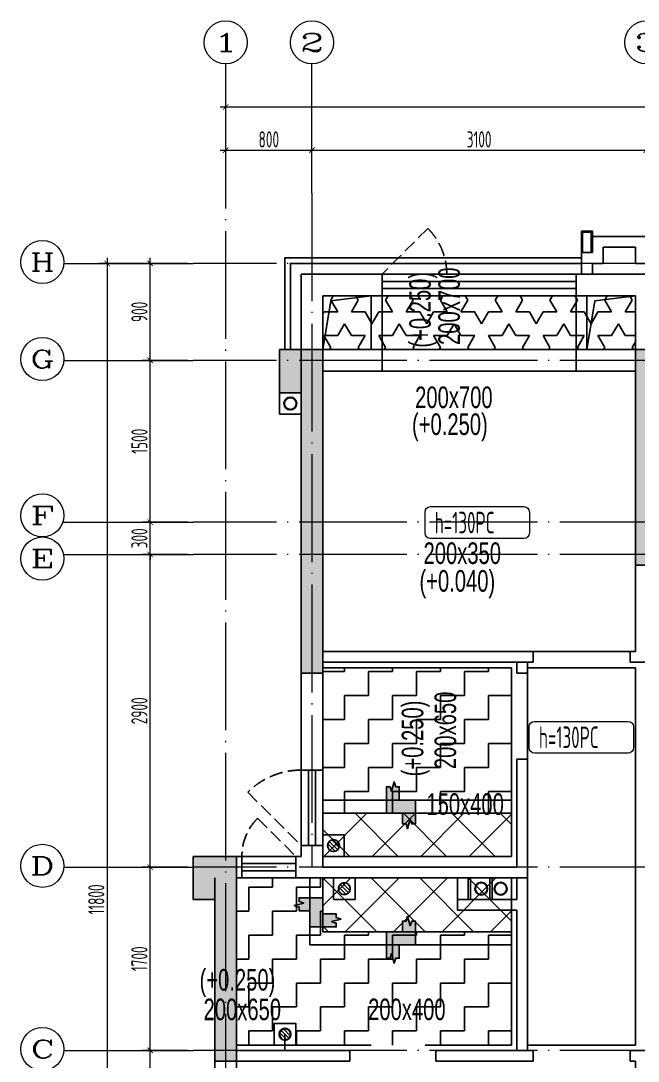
# Model space of a CAD drawing. Header units: millimetres. Extents: x 608574 to 628274, y -68373 to -51414.
# Drawn here: x 608575 to 614299, y -61064 to -51414 of the extents above; entities that cross this region are included whole.
import ezdxf
from ezdxf.enums import TextEntityAlignment as Align

# ---------------------------------------------------------------- set-up
doc = ezdxf.new("R2010")
doc.units = ezdxf.units.MM
doc.header["$LTSCALE"] = 500
for name, pattern in [('__DASH', [0.35, 0.25, -0.1]), ('AX-A-HX$0$DASH', [0.35, 0.25, -0.1]), ('DOTE', [2.4200000000000004, 2, -0.2, 0.02, -0.2]), ('PX-143-LG$0$CONTINOUS', [0]), ('SX-1#-BEAM-COMP-BZC$0$DASHED', [0.75, 0.5, -0.25])]:
    doc.linetypes.add(name, pattern=pattern)
for name, color, linetype, lineweight in [('04-退台洋房-截面标高-2层（北入户）$0$20_QN_GS_结构标高', 3, 'Continuous', 18), ('04-退台洋房-截面标高-2层（北入户）$0$35_QN_GS_文字说明', 7, 'Continuous', 18), ('AXIS【轴号】', 150, 'Continuous', 0), ('DOTE【轴线】', 250, 'DOTE', 0), ('PX-143-LG$0$P-DRAIN-FLDR', 230, 'Continuous', 18)]:
    doc.layers.add(name, color=color, linetype=linetype, lineweight=lineweight)
for name, color, linetype in [('AX-143-ZX-PB-1$0$A-Detl-Thin', 131, 'Continuous'), ('AX-143-ZX-PRF$0$A-Detl-Fine', 152, 'Continuous'), ('AX-A-HX$0$A-Detl-Patt', 8, 'Continuous'), ('AX-A-HX$0$A-Detl-Thin', 131, 'Continuous'), ('AX-A-HX$0$A-Wall', 4, 'Continuous'), ('AX-A-HX$0$A-Wind', 1, 'Continuous'), ('AX-A-ZW-2~DF$0$$0$A-Fixt', 81, 'Continuous'), ('AX-A-ZW-2~DF$0$A-Wall', 4, 'Continuous'), ('PX-143-LG$0$P-Drain-Fldr-ARCH', 161, 'Continuous'), ('PX-143-LG$0$P-Drain-Fldr-W50', 4, 'Continuous'), ('PX-143-LG$0$P-Pipe-Risr', 7, 'Continuous'), ('PX-143-LG$0$P-Pipe-Risr-Arch', 6, 'Continuous'), ('PX-143-LG$0$P-Pipe-Risr-W50', 6, 'Continuous'), ('PX-143-LG$0$P-Sewr-Pipe', 123, 'PX-143-LG$0$CONTINOUS'), ('PX-143-LG$0$P-Sewr-TL-Pipe', 7, 'PX-143-LG$0$CONTINOUS'), ('PX-143-LG$0$P-Stom-pipe', 4, 'PX-143-LG$0$CONTINOUS'), ('SX-05-WALL-01$0$S-PATT-WALL', 83, 'Continuous'), ('SX-1#-BEAM-COMP-BZC$0$S-BEAM', 4, 'SX-1#-BEAM-COMP-BZC$0$DASHED'), ('SX-1#-BEAM-COMP-BZC$0$S-PATT', 153, 'Continuous'), ('SX-1#-BEAM-COMP-BZC$0$S-PATT-SOLD', 251, 'Continuous'), ('SX-1#-WALL-BZC$0$S-WALL', 4, 'Continuous'), ('Y向梁标注', 50, 'Continuous')]:
    doc.layers.add(name, color=color, linetype=linetype)
doc.styles.add('04-退台洋房-截面标高-2层（北入户）$0$QN_设计_平面文字', font='Tssdeng.shx', dxfattribs={"width": 0.6, "bigfont": 'tssdchn.shx'})
doc.styles.add('CCD_DIM', font='archs.shx', dxfattribs={"width": 0.7})
doc.styles.add('COMPLEX.SHX', font='COMPLEX.SHX')
doc.styles.add('HX', font='huaxin.shx', dxfattribs={"width": 0.75, "bigfont": 'hxhztxt.shx'})
doc.styles.add('PX-143-LG$0$JZFZ', font='JZFZ_ENG', dxfattribs={"width": 0.65, "bigfont": 'JZFZ_CNB'})
doc.dimstyles.new('木明1：50', dxfattribs={"dimscale": 50, "dimtxt": 2.5, "dimasz": 0.6, "dimexe": 1.5, "dimexo": 1, "dimgap": 0.5, "dimtad": 1, "dimdec": 0, "dimrnd": 5, "dimdsep": 46, "dimtxsty": 'CCD_DIM', "dimblk": 'ARCHTICK', "dimcen": 1, "dimdle": 1, "dimclrd": 44, "dimclre": 44, "dimclrt": 50, "dimadec": 0, "dimazin": 2, "dimtfac": 1, "dimtdec": 0, "dimtix": 1, "dimtmove": 2, "dimatfit": 3, "dimldrblk": 'hl_arrow2', "dimfxl": 8, "dimfxlon": 1, "dimarcsym": 0})
pattern_1 = [(0, (-499.9808426472591, -10999.99999984547), (222.25, 222.25), [222.25, -222.25]), (90, (-277.7308426472591, -10999.99999984547), (-222.25, 222.25), [222.25, -222.25])]
pattern_2 = [(45, (-499.9808426472591, -10999.99999984547), (-224.5064030267288, 224.5064030267288), []), (135, (-499.9808426472591, -10999.99999984547), (-224.5064030267288, -224.5064030267288), [])]

# ---------------------------------------------------------------- blocks, each defined once
blk = doc.blocks.new('*U1115')
blk.add_line((0, 0), (0, -150))
blk.add_arc((0, -150), 50, 120.0000000000624, 59.99999999993758)
blk = doc.blocks.new('PX-143-LG$0$P-Risr')
at = {"layer": 'PX-143-LG$0$P-Pipe-Risr-W50'}
h = blk.add_hatch(color=0, dxfattribs=at)
edge = h.paths.add_edge_path()
edge.add_ellipse((0, 0), major_axis=(47.05795628796547, 47.05795628796547), ratio=0.9999999999999695, start_angle=225.0000000000009, end_angle=405.0000000000009, ccw=False)
edge.add_ellipse((0, 0), major_axis=(47.05795628796764, 47.05795628796764), ratio=0.9999999999998785, start_angle=133.9675974886221, end_angle=225.0000000000035, ccw=False)
edge.add_line((-66.53919663240958, 1.199087783927098), (-54.4367953546693, 1.199087783927098))
edge.add_ellipse((0, 0), major_axis=(-38.50196423560672, 38.50196423560672), ratio=0.9999999999999859, start_angle=43.73814098242129, end_angle=134.9999999999996)
edge.add_ellipse((0, 0), major_axis=(38.50196423561096, 38.50196423561096), ratio=0.9999999999998216, start_angle=225.0000000000051, end_angle=405.0000000000051)
edge.add_ellipse((0, 0), major_axis=(38.50196423560679, 38.50196423560679), ratio=0.9999999999999831, start_angle=45.00000000000048, end_angle=133.7381409824204)
edge.add_line((-54.43679535467527, 1.199087783927098), (-66.53919663241555, 1.199087783927098))
edge.add_ellipse((0, 0), major_axis=(-47.05795628796762, 47.05795628796762), ratio=0.9999999999998742, start_angle=-45.00000000000358, end_angle=43.967597488629224, ccw=False)
at = {"layer": 'Defpoints', "color": 1}
blk.add_lwpolyline([(100, -100), (100, 100), (-100, 100), (-100, -100)], close=True, dxfattribs=at)
at = {"layer": 'Defpoints'}
blk.add_point((0, 0), dxfattribs=at)
at = {"layer": 'PX-143-LG$0$P-Pipe-Risr-Arch', "ltscale": 0.7}
blk.add_circle((0, 0), 59.29000000000001, dxfattribs=at)
at = {"layer": 'PX-143-LG$0$P-Pipe-Risr-W50'}
blk.add_circle((0, 0), 54.45000000000001, dxfattribs=at)
at = {"layer": 'PX-143-LG$0$P-Pipe-Risr', "style": 'PX-143-LG$0$JZFZ', "width": 0.6, "flags": 1}
for tag, p in [('SYS-MARK', (0.3310501334344735, -45.65933377496549)), ('RANGE', (0.3337570973526454, -45.67887874227017))]:
    blk.add_attdef(tag, text='', height=0.015625, dxfattribs=at).set_placement(p, align=Align.MIDDLE)
blk = doc.blocks.new('PX-143-LG$0$A$C5A9C1854')
at = {"layer": 'PX-143-LG$0$P-Drain-Fldr-W50', "ltscale": 0.7}
for p, q in [((16.81565596797736, -52.36634142627008), (-52.36634142621187, 16.81565596791916)), ((38.89087296527578, -38.89087296521757), (-38.89087296527578, 38.89087296521757)), ((52.36634142632829, -16.81565596791916), (-16.81565596786095, 52.36634142627008))]:
    blk.add_line(p, q, dxfattribs=at)
at = {"layer": 'PX-143-LG$0$P-Drain-Fldr-W50', "ltscale": 0.7, "const_width": 13.75}
blk.add_lwpolyline([(-54.99999999994179, 0, 1), (55.00000000005821, 0, 1)], format="xyb", close=True, dxfattribs=at)
blk = doc.blocks.new('PX-143-LG$0$A$C2257314B')
at = {"layer": 'PX-143-LG$0$P-Drain-Fldr-ARCH', "ltscale": 0.7}
for p, q in [((16.81565596797736, -52.36634142627008), (-52.36634142621187, 16.81565596791916)), ((38.89087296527578, -38.89087296521757), (-38.89087296527578, 38.89087296521757)), ((52.36634142632829, -16.81565596791916), (-16.81565596786095, 52.36634142627008))]:
    blk.add_line(p, q, dxfattribs=at)
for start, end in [(0, 180), (180, 0)]:
    blk.add_arc((5.820766091346741e-11, -1.77635683940025e-15), 55, start, end, dxfattribs=at)
blk = doc.blocks.new('PX-143-LG$0$P-Drain-Fldr')
at = {"layer": 'Defpoints', "color": 1}
blk.add_lwpolyline([(-99.99999999931606, 100.0000000006985), (-100.0000000006112, -99.99999999933061), (99.99999999938882, -100.0000000005821), (100.0000000018917, 99.99999999941792)], close=True, dxfattribs=at)
blk.add_blockref('PX-143-LG$0$A$C2257314B', (0, 0))
at = {"layer": 'PX-143-LG$0$P-Drain-Fldr-W50'}
blk.add_blockref('PX-143-LG$0$A$C5A9C1854', (0, 0), dxfattribs=at)
blk = doc.blocks.new('_ArchTick')
at = {"color": 0, "linetype": 'ByBlock', "const_width": 0.15}
blk.add_lwpolyline([(-0.5, -0.5), (0.5, 0.5)], dxfattribs=at)
blk = doc.blocks.new('*D1083')
at = {"layer": 'AXIS【轴号】', "color": 44, "lineweight": -2, "transparency": 16777216}
for p, q in [((-700.0000000960893, -650.0000000000002), (-1175.000000096089, -650.0000000000003)), ((-1100.000000096089, -600.0000000000003), (-1100.000000096087, -12500.00000000001)), ((-700.0000000960866, -12450.00000000001), (-1175.000000096087, -12450.00000000001))]:
    blk.add_line(p, q, dxfattribs=at)
at = {"layer": 'Defpoints', "color": 0, "transparency": 16777216}
for p in [(-300.0000000961664, -650.0000000000002), (-1100.000000096087, -12450.00000000001), (-300.0000000961664, -12450.00000000001)]:
    blk.add_point(p, dxfattribs=at)
at = {"layer": 'AXIS【轴号】', "color": 44, "lineweight": -2, "transparency": 16777216, "xscale": 50, "yscale": 50, "zscale": 50}
for p, rotation in [((-1100.000000096089, -650.0000000000003), 90), ((-1100.000000096087, -12450.00000000001), 270)]:
    blk.add_blockref('_ArchTick', p, dxfattribs=dict(at, rotation=rotation))
at = {"layer": 'AXIS【轴号】', "color": 50, "transparency": 16777216, "insert": (-1200.00000009609, -6550.000000000002), "char_height": 150, "attachment_point": 5, "rotation": 90, "style": 'CCD_DIM'}
blk.add_mtext('11800', dxfattribs=at)
blk = doc.blocks.new('hl_arrow2')
at = {"color": 0}
blk.add_line((-0.221303783804, 2.183e-12), (-1, 5.720000000000001e-13), dxfattribs=at)
blk.add_lwpolyline([(-0.221303783804, 0), (-0.861040435366, -0.688592459968), (-0.653754463034, -0.8624700623479998), (0, 0), (-0.653754463034, 0.8624700623479998), (-0.861040435366, 0.688592459968)], close=True, dxfattribs=at)
for points in [[(-0.861040435366, 0.688592459968), (-0.653754463034, 0.8624700623479998), (-0.221303783804, 0), (0, 0)], [(-0.861040435366, -0.688592459968), (-0.653754463034, -0.8624700623479998), (-0.221303783804, 0), (0, 0)]]:
    blk.add_solid(points, dxfattribs=at)
blk = doc.blocks.new('*D1084')
at = {"layer": 'AXIS【轴号】', "color": 44, "lineweight": -2, "transparency": 16777216}
for p, q in [((-700.0000000959839, -11699.99999999979), (-700.0000000959848, -7899.999999999786)), ((-350.0000000961592, -7949.999999999786), (-775.0000000959848, -7949.999999999786)), ((-350.0000000961664, -11649.99999999979), (-775.000000095984, -11649.99999999979))]:
    blk.add_line(p, q, dxfattribs=at)
at = {"layer": 'Defpoints', "color": 0, "transparency": 16777216}
for p in [(-700.0000000959847, -7949.999999999786), (-300.0000000961592, -7949.999999999786), (-300.0000000961664, -11649.99999999979)]:
    blk.add_point(p, dxfattribs=at)
at = {"layer": 'AXIS【轴号】', "color": 44, "lineweight": -2, "transparency": 16777216, "xscale": 50, "yscale": 50, "zscale": 50}
for p, rotation in [((-700.0000000959847, -7949.999999999786), 90), ((-700.0000000959839, -11649.99999999979), 270)]:
    blk.add_blockref('_ArchTick', p, dxfattribs=dict(at, rotation=rotation))
at = {"layer": 'AXIS【轴号】', "color": 50, "transparency": 16777216, "insert": (-800.0000000959869, -9799.999999999785), "char_height": 150, "attachment_point": 5, "rotation": 90, "style": 'CCD_DIM'}
blk.add_mtext('3700', dxfattribs=at)
blk = doc.blocks.new('*D1085')
at = {"layer": 'AXIS【轴号】', "color": 44, "lineweight": -2, "transparency": 16777216}
for p, q in [((-350.0000000961664, -6249.999999999802), (-775.0000000959702, -6249.999999999802)), ((-700.0000000959697, -7999.999999999786), (-700.0000000959701, -6199.999999999802)), ((-350.0000000961592, -7949.999999999786), (-775.0000000959698, -7949.999999999786))]:
    blk.add_line(p, q, dxfattribs=at)
at = {"layer": 'Defpoints', "color": 0, "transparency": 16777216}
for p in [(-700.0000000959701, -6249.999999999802), (-300.0000000961664, -6249.999999999802), (-300.0000000961592, -7949.999999999786)]:
    blk.add_point(p, dxfattribs=at)
at = {"layer": 'AXIS【轴号】', "color": 44, "lineweight": -2, "transparency": 16777216, "xscale": 50, "yscale": 50, "zscale": 50}
for p, rotation in [((-700.0000000959701, -6249.999999999802), 90), ((-700.0000000959697, -7949.999999999786), 270)]:
    blk.add_blockref('_ArchTick', p, dxfattribs=dict(at, rotation=rotation))
at = {"layer": 'AXIS【轴号】', "color": 50, "transparency": 16777216, "insert": (-800.0000000959718, -7099.999999999793), "char_height": 150, "attachment_point": 5, "rotation": 90, "style": 'CCD_DIM'}
blk.add_mtext('1700', dxfattribs=at)
blk = doc.blocks.new('*D1086')
at = {"layer": 'AXIS【轴号】', "color": 44, "lineweight": -2, "transparency": 16777216}
for p, q in [((-350.0000000961592, -3349.999999999829), (-775.0000000959557, -3349.999999999829)), ((-700.000000095955, -6299.999999999802), (-700.0000000959557, -3299.999999999829)), ((-350.0000000961664, -6249.999999999802), (-775.0000000959551, -6249.999999999802))]:
    blk.add_line(p, q, dxfattribs=at)
at = {"layer": 'Defpoints', "color": 0, "transparency": 16777216}
for p in [(-700.0000000959556, -3349.999999999829), (-300.0000000961592, -3349.999999999829), (-300.0000000961664, -6249.999999999802)]:
    blk.add_point(p, dxfattribs=at)
at = {"layer": 'AXIS【轴号】', "color": 44, "lineweight": -2, "transparency": 16777216, "xscale": 50, "yscale": 50, "zscale": 50}
for p, rotation in [((-700.0000000959556, -3349.999999999829), 90), ((-700.000000095955, -6249.999999999802), 270)]:
    blk.add_blockref('_ArchTick', p, dxfattribs=dict(at, rotation=rotation))
at = {"layer": 'AXIS【轴号】', "color": 50, "transparency": 16777216, "insert": (-800.0000000959566, -4799.999999999814), "char_height": 150, "attachment_point": 5, "rotation": 90, "style": 'CCD_DIM'}
blk.add_mtext('2900', dxfattribs=at)
blk = doc.blocks.new('*D1087')
at = {"layer": 'AXIS【轴号】', "color": 44, "lineweight": -2, "transparency": 16777216}
for p, q in [((-350.0000000961592, -3049.999999999828), (-775.0000000959411, -3049.999999999828)), ((-700.000000095941, -3049.999999999828), (-700.000000095941, -2999.999999999828)), ((-700.0000000959409, -3349.999999999829), (-700.000000095941, -3049.999999999828)), ((-350.0000000961592, -3349.999999999829), (-775.000000095941, -3349.999999999829)), ((-700.0000000959409, -3349.999999999829), (-700.0000000959409, -3399.999999999829))]:
    blk.add_line(p, q, dxfattribs=at)
at = {"layer": 'Defpoints', "color": 0, "transparency": 16777216}
for p in [(-700.000000095941, -3049.999999999828), (-300.0000000961592, -3049.999999999828), (-300.0000000961592, -3349.999999999829)]:
    blk.add_point(p, dxfattribs=at)
at = {"layer": 'AXIS【轴号】', "color": 44, "lineweight": -2, "transparency": 16777216, "xscale": 50, "yscale": 50, "zscale": 50}
for p, rotation in [((-700.000000095941, -3049.999999999828), 270), ((-700.0000000959409, -3349.999999999829), 90)]:
    blk.add_blockref('_ArchTick', p, dxfattribs=dict(at, rotation=rotation))
at = {"layer": 'AXIS【轴号】', "color": 50, "transparency": 16777216, "insert": (-800.0000000959418, -3199.999999999828), "char_height": 150, "attachment_point": 5, "rotation": 90, "style": 'CCD_DIM'}
blk.add_mtext('300', dxfattribs=at)
blk = doc.blocks.new('*D1088')
at = {"layer": 'AXIS【轴号】', "color": 44, "lineweight": -2, "transparency": 16777216}
for p, q in [((-700.0000000959334, -3099.999999999829), (-700.0000000959337, -1499.999999999837)), ((-350.0000000961664, -1549.999999999837), (-775.0000000959338, -1549.999999999837)), ((-350.0000000961592, -3049.999999999828), (-775.0000000959335, -3049.999999999828))]:
    blk.add_line(p, q, dxfattribs=at)
at = {"layer": 'Defpoints', "color": 0, "transparency": 16777216}
for p in [(-700.0000000959337, -1549.999999999837), (-300.0000000961664, -1549.999999999837), (-300.0000000961592, -3049.999999999828)]:
    blk.add_point(p, dxfattribs=at)
at = {"layer": 'AXIS【轴号】', "color": 44, "lineweight": -2, "transparency": 16777216, "xscale": 50, "yscale": 50, "zscale": 50}
for p, rotation in [((-700.0000000959337, -1549.999999999837), 90), ((-700.0000000959334, -3049.999999999828), 270)]:
    blk.add_blockref('_ArchTick', p, dxfattribs=dict(at, rotation=rotation))
at = {"layer": 'AXIS【轴号】', "color": 50, "transparency": 16777216, "insert": (-800.0000000959341, -2299.999999999832), "char_height": 150, "attachment_point": 5, "rotation": 90, "style": 'CCD_DIM'}
blk.add_mtext('1500', dxfattribs=at)
blk = doc.blocks.new('*D1089')
at = {"layer": 'AXIS【轴号】', "color": 44, "lineweight": -2, "transparency": 16777216}
for p, q in [((-350.0000000961592, -650.0000000000002), (-775.0000000959266, -650.0000000000003)), ((-700.0000000959262, -1599.999999999837), (-700.0000000959265, -600.0000000000002)), ((-350.0000000961664, -1549.999999999837), (-775.0000000959263, -1549.999999999837))]:
    blk.add_line(p, q, dxfattribs=at)
at = {"layer": 'Defpoints', "color": 0, "transparency": 16777216}
for p in [(-700.0000000959265, -650.0000000000002), (-300.0000000961592, -650.0000000000002), (-300.0000000961664, -1549.999999999837)]:
    blk.add_point(p, dxfattribs=at)
at = {"layer": 'AXIS【轴号】', "color": 44, "lineweight": -2, "transparency": 16777216, "xscale": 50, "yscale": 50, "zscale": 50}
for p, rotation in [((-700.0000000959265, -650.0000000000002), 90), ((-700.0000000959262, -1549.999999999837), 270)]:
    blk.add_blockref('_ArchTick', p, dxfattribs=dict(at, rotation=rotation))
at = {"layer": 'AXIS【轴号】', "color": 50, "transparency": 16777216, "insert": (-800.0000000959266, -1099.999999999918), "char_height": 150, "attachment_point": 5, "rotation": 90, "style": 'CCD_DIM'}
blk.add_mtext('900', dxfattribs=at)
blk = doc.blocks.new('hl_Axis-A3')
blk.add_circle((19.00001264355095, -2.62840486659e-05), 3)
at = {"style": 'COMPLEX.SHX', "width": 0.914516129032258}
blk.add_attdef('轴号', text='', height=2.5, dxfattribs=at).set_placement((17.31251264355095, -1.273923342872195), (20.68751264355095, -1.273923342872195), align=Align.FIT)
blk = doc.blocks.new('*D1090')
at = {"layer": 'AXIS【轴号】', "color": 44, "lineweight": -2, "transparency": 16777216}
for p, q in [((-50.00000000000725, 400), (850.0000000001619, 400)), ((-7.272895997185557e-12, 50), (-7.246872252703676e-12, 475)), ((800.0000000001619, 50), (800.0000000001619, 475))]:
    blk.add_line(p, q, dxfattribs=at)
at = {"layer": 'Defpoints', "color": 0, "transparency": 16777216}
for p in [(800.0000000001619, 400), (-7.275957614183426e-12, 0), (800.0000000001619, 0)]:
    blk.add_point(p, dxfattribs=at)
at = {"layer": 'AXIS【轴号】', "color": 44, "lineweight": -2, "transparency": 16777216, "xscale": 50, "yscale": 50, "zscale": 50, "rotation": 180}
blk.add_blockref('_ArchTick', (-7.251464678200479e-12, 400), dxfattribs=at)
at = {"layer": 'AXIS【轴号】', "color": 44, "lineweight": -2, "transparency": 16777216, "xscale": 50, "yscale": 50, "zscale": 50}
blk.add_blockref('_ArchTick', (800.0000000001619, 400), dxfattribs=at)
at = {"layer": 'AXIS【轴号】', "color": 50, "transparency": 16777216, "insert": (400.0000000000773, 500), "char_height": 150, "attachment_point": 5, "style": 'CCD_DIM'}
blk.add_mtext('800', dxfattribs=at)
blk = doc.blocks.new('*D1091')
at = {"layer": 'AXIS【轴号】', "color": 44, "lineweight": -2, "transparency": 16777216}
for p, q in [((2.449293598294707e-14, 400), (5.35782974626967e-14, 875)), ((16100, 400), (16100, 875)), ((16150, 800), (-49.99999999999995, 800))]:
    blk.add_line(p, q, dxfattribs=at)
at = {"layer": 'Defpoints', "color": 0, "transparency": 16777216}
for p in [(4.898587196589413e-14, 800), (0, 0), (16100, 0)]:
    blk.add_point(p, dxfattribs=at)
at = {"layer": 'AXIS【轴号】', "color": 44, "lineweight": -2, "transparency": 16777216, "xscale": 50, "yscale": 50, "zscale": 50, "rotation": 180}
blk.add_blockref('_ArchTick', (4.898587196589413e-14, 800), dxfattribs=at)
at = {"layer": 'AXIS【轴号】', "color": 44, "lineweight": -2, "transparency": 16777216, "xscale": 50, "yscale": 50, "zscale": 50}
blk.add_blockref('_ArchTick', (16100, 800), dxfattribs=at)
at = {"layer": 'AXIS【轴号】', "color": 50, "transparency": 16777216, "insert": (8050.000000000001, 900), "char_height": 150, "attachment_point": 5, "style": 'CCD_DIM'}
blk.add_mtext('16100', dxfattribs=at)
blk = doc.blocks.new('*D1092')
at = {"layer": 'AXIS【轴号】', "color": 44, "lineweight": -2, "transparency": 16777216}
for p, q in [((750.0000000001619, 400), (3950.000000000176, 400)), ((800.0000000001619, 50), (800.0000000001619, 475)), ((3900.000000000176, 50), (3900.000000000176, 475))]:
    blk.add_line(p, q, dxfattribs=at)
at = {"layer": 'Defpoints', "color": 0, "transparency": 16777216}
for p in [(3900.000000000176, 400), (800.0000000001619, 0), (3900.000000000176, 0)]:
    blk.add_point(p, dxfattribs=at)
at = {"layer": 'AXIS【轴号】', "color": 44, "lineweight": -2, "transparency": 16777216, "xscale": 50, "yscale": 50, "zscale": 50, "rotation": 180}
blk.add_blockref('_ArchTick', (800.0000000001619, 400), dxfattribs=at)
at = {"layer": 'AXIS【轴号】', "color": 44, "lineweight": -2, "transparency": 16777216, "xscale": 50, "yscale": 50, "zscale": 50}
blk.add_blockref('_ArchTick', (3900.000000000176, 400), dxfattribs=at)
at = {"layer": 'AXIS【轴号】', "color": 50, "transparency": 16777216, "insert": (2350.000000000169, 500), "char_height": 150, "attachment_point": 5, "style": 'CCD_DIM'}
blk.add_mtext('3100', dxfattribs=at)
blk = doc.blocks.new('SX-1#-BEAM-COMP-BZC$0$swdfgfg')
at = {"layer": 'SX-1#-BEAM-COMP-BZC$0$S-PATT-SOLD'}
h = blk.add_hatch(color=251, dxfattribs=at)
h.dxf.hatch_style = 1
h.paths.add_polyline_path([(-994.5128532000963, 5052.422507607989), (-774.8617948870087, 5052.422507607989), (-774.8617948870087, 5017.705303757393), (-818.8617948870087, 5003.705303757393), (-730.8617948870087, 4979.705303757393), (-774.8617948870087, 4965.705303757393), (-774.8617948870087, 4932.422507607989), (-874.5128531990485, 4932.422507607989), (-874.5128531990485, 4782.422507607989), (-1120.286331104377, 4782.422507607989), (-1120.286331104377, 4817.450796481862), (-1076.286331104377, 4831.450796481862), (-1164.286331103329, 4855.450796481862), (-1120.286331104377, 4869.450796481862), (-1120.286331104377, 4902.422507607989), (-994.5128532000963, 4902.422507607989), (-994.5128532000963, 5002.422507607989)])
at = {"layer": 'SX-1#-BEAM-COMP-BZC$0$S-PATT-SOLD', "color": 0}
blk.add_lwpolyline([(-994.5128532000963, 5052.422507607989), (-774.8617948870087, 5052.422507607989), (-774.8617948870087, 5017.705303757393), (-818.8617948870087, 5003.705303757393), (-730.8617948870087, 4979.705303757393), (-774.8617948870087, 4965.705303757393), (-774.8617948870087, 4932.422507607989), (-874.5128531990485, 4932.422507607989), (-874.5128531990485, 4782.422507607989), (-1120.286331104377, 4782.422507607989), (-1120.286331104377, 4817.450796481862), (-1076.286331104377, 4831.450796481862), (-1164.286331103329, 4855.450796481862), (-1120.286331104377, 4869.450796481862), (-1120.286331104377, 4902.422507607989), (-994.5128532000963, 4902.422507607989), (-994.5128532000963, 5002.422507607989), (-994.5128532000963, 5002.422507607989), (-994.5128532000963, 5052.422507607989)], dxfattribs=at)
blk = doc.blocks.new('A$C49CD6FE1')
at = {"layer": 'SX-1#-BEAM-COMP-BZC$0$S-PATT'}
h = blk.add_hatch(dxfattribs=at)
h.set_pattern_fill('STARS', color=250, scale=40, style=0)
h.set_pattern_definition([(0, (-499.9808426472591, -10999.99999984547), (0, 219.9704), [127, -127]), (59.99999999999999, (-499.9808426472591, -10999.99999984547), (-190.4999544806245, 109.9852), [127, -127]), (120, (-436.4808426472591, -10890.01479984547), (-190.4999544806245, -109.9851999999999), [126.9999999999998, -126.9999999999998])])
h.paths.add_polyline_path([(400.0286994854687, 500.0000001545268), (3300.038277830346, 500.0000001545268), (3300.038277830346, -2.981687430292368e-08), (400.0286994854687, -2.981687430292368e-08)])
h = blk.add_hatch(dxfattribs=at)
h.set_pattern_fill('ZIGZAG', color=250, scale=70, style=0)
h.set_pattern_definition(pattern_1)
h.paths.add_polyline_path([(400.0191573527409, -2950.000000029766), (2150.019157352741, -2950.000000029766), (2150.019157352741, -4299.999999686832), (400.0191573527409, -4299.999999686832)])
h = blk.add_hatch(dxfattribs=at)
h.set_pattern_fill('ANSI37', color=250, scale=100)
h.set_pattern_definition(pattern_2)
h.paths.add_polyline_path([(400.0191594091593, -4299.999999845473), (2150.019157256349, -4299.999999845473), (2150.019157256349, -4700.000000004125), (400.0191594091593, -4700.000000004125)])
h = blk.add_hatch(dxfattribs=at)
h.set_pattern_fill('ZIGZAG', color=250, scale=70, style=0)
h.set_pattern_definition(pattern_1)
h.paths.add_polyline_path([(400.0000367215252, -4900.037179604882), (400.0000367215252, -5399.999999845473), (2150.019157256349, -5399.999999845473), (2150.019157256349, -6450.000000029904), (-399.9808426472591, -6450.000000029904), (-400.0137724084416, -4900.000001135624)])
h = blk.add_hatch(dxfattribs=at)
h.set_pattern_fill('ANSI37', color=250, scale=100)
h.set_pattern_definition(pattern_2)
h.paths.add_polyline_path([(400.0000367215252, -5399.999999845473), (2150.019167492515, -5399.999999845473), (2150.019167492515, -4899.999999845473), (400.0000367215252, -4899.999999845473)])
at = {"layer": '04-退台洋房-截面标高-2层（北入户）$0$35_QN_GS_文字说明', "color": 241}
for points in [[(1398.416010234738, -1456.428220374295), (2266.008468007436, -1456.428220374295, -0.414213562373095), (2316.008468007436, -1506.428220374295), (2316.008468007436, -1701.782687594259, -0.414213562373095), (2266.008468007436, -1751.782687594259), (1398.416010234738, -1751.782687594259, -0.414213562373095), (1348.416010234738, -1701.782687594259), (1348.416010234738, -1506.428220374295, -0.414213562373095)], [(2364.394700068864, -3447.95999647833), (3231.987157841562, -3447.95999647833, -0.414213562373095), (3281.987157841562, -3497.95999647833), (3281.987157841562, -3693.314463698294, -0.414213562373095), (3231.987157841562, -3743.314463698294), (2364.394700068864, -3743.314463698294, -0.414213562373095), (2314.394700068864, -3693.314463698294), (2314.394700068864, -3497.95999647833, -0.414213562373095)]]:
    blk.add_lwpolyline(points, format="xyb", close=True, dxfattribs=at)
at = {"layer": 'SX-1#-BEAM-COMP-BZC$0$S-BEAM', "linetype": '__DASH', "ltscale": 30}
for p, q in [((200.0286994854687, -3.029708750545979e-08), (200.0286994854687, 700.000000191234)), ((200.0286994854687, 700.000000191234), (3500.017382261503, 700.0000001091466)), ((400.0286994854687, -3.029708750545979e-08), (400.0286994854687, 500.0000001862572)), ((400.0286994854687, 500.0000001862572), (3300.045959685362, 500.0000001141234)), ((400.0191578272497, -200.0000000294531), (3300.038277830346, -200.0000000298169)), ((3300.019157356313, -2000.00119506874), (3300.023938242244, -2800.000000029766)), ((3300.023938242244, -2800.000000029766), (400.0191594000935, -2800.000000029766)), ((2150.019157256349, -2950.000000029766), (400.0191669937922, -2950.000000029766)), ((2150.019157256349, -4700.000000004118), (2150.019157256349, -2950.000000029766)), ((2300.019157256349, -6450.000000029904), (2300.019157256349, -2950.000000029766)), ((3300.038233505009, -2950.000000029766), (2300.019157256349, -2950.000000029766)), ((3300.038233505009, -2950.000000029766), (3300.038280970388, -6449.999999894972)), ((200.0191595105571, -2999.999999845066), (200.0191595036304, -4700.000000007989)), ((400.0191594099742, -2999.999999845881), (400.0191594030475, -4700.000000000713)), ((-399.9617220718646, -4700.000000029817), (200.019159504096, -4700.000000007989)), ((-399.9617220644141, -4900.000000029817), (399.9809158539647, -4899.983005242691)), ((2150.019157256349, -6450.000000029904), (2150.019157256349, -4900.000000029817)), ((2300.019157256349, -6450.000000029904), (3300.038280970388, -6449.999999894972)), ((-599.9808426472591, -6599.999999845473), (-599.9808426472591, -8849.774662631731)), ((-399.9808427757816, -6599.999999845473), (-399.9808426472591, -8849.774662631731))]:
    blk.add_line(p, q, dxfattribs=at)
at = {"layer": 'SX-1#-BEAM-COMP-BZC$0$S-BEAM', "linetype": '__DASH', "ltscale": 10}
for p, q in [((3300.045959685362, 2.496696000271186), (3300.045959685362, 500.0000001141234)), ((400.0191578272497, -2.945307642221451e-08), (3300.045959685362, -2.983870217576623e-08)), ((400.0191594030475, -4700.000000004118), (2150.019157256349, -4700.000000004118)), ((-399.980842743651, -6450.000000029904), (2150.019157256349, -6450.000000029904))]:
    blk.add_line(p, q, dxfattribs=at)
at = {"layer": 'SX-1#-BEAM-COMP-BZC$0$S-BEAM', "linetype": '__DASH', "ltscale": 30}
for points in [[(400.0191594091593, -4179.999999845473), (2150.019157256349, -4179.999999845473)], [(400.0191594091593, -4299.999999845473), (2150.019157256349, -4299.999999845473)], [(280.0000367215252, -4900.037179604882), (280.0000367215252, -5519.999999845473), (2150.019157352741, -5519.999999845473)], [(399.9809170048975, -4900.037179604882), (2150.019157256349, -4900.037179604882)], [(400.0000367215252, -4900.037179604882), (400.0000367215252, -5399.999999845473), (2150.019157352741, -5399.999999845473)]]:
    blk.add_lwpolyline(points, dxfattribs=at)
at = {"layer": 'SX-1#-BEAM-COMP-BZC$0$S-PATT'}
for points in [[(400.0286994854687, 500.0000001545268), (3300.038277830346, 500.0000001545268), (3300.038277830346, -2.981687430292368e-08), (400.0286994854687, -2.981687430292368e-08)], [(400.0191594091593, -4299.999999845473), (2150.019157256349, -4299.999999845473), (2150.019157256349, -4700.000000004125), (400.0191594091593, -4700.000000004125)]]:
    blk.add_lwpolyline(points, close=True, dxfattribs=at)
at = {"layer": '04-退台洋房-截面标高-2层（北入户）$0$20_QN_GS_结构标高', "color": 160, "rotation": 270}
blk.add_blockref('SX-1#-BEAM-COMP-BZC$0$swdfgfg', (-3792.457368732168, -5174.512853045569), dxfattribs=at)
at = {"layer": '04-退台洋房-截面标高-2层（北入户）$0$20_QN_GS_结构标高', "color": 160, "xscale": -1}
blk.add_blockref('SX-1#-BEAM-COMP-BZC$0$swdfgfg', (-594.512816478571, -10136.63747146471), dxfattribs=at)
at = {"layer": '04-退台洋房-截面标高-2层（北入户）$0$20_QN_GS_结构标高', "color": 160, "xscale": -1, "rotation": 270}
blk.add_blockref('SX-1#-BEAM-COMP-BZC$0$swdfgfg', (-3792.457368732168, -4525.487146646425), dxfattribs=at)
at = {"layer": '04-退台洋房-截面标高-2层（北入户）$0$35_QN_GS_文字说明', "color": 241, "style": '04-退台洋房-截面标高-2层（北入户）$0$QN_设计_平面文字', "width": 0.6}
for p in [(1438.020106520678, -1704.271046334634, -159.4566628621487), (2403.998796354805, -3695.802822438669, -159.4566628621487)]:
    blk.add_text('h=130PC', height=200, dxfattribs=at).set_placement(p)
at = {"layer": 'Y向梁标注', "color": 241, "ltscale": 1000, "style": 'HX', "width": 0.7000000000007276}
for s, rotation, p in [('(+0.250)', 90.00000001334021, (1462.169016780041, 18.27129831786442)), ('200x700', 90.00000001334021, (1731.720851839462, 43.43903879052959)), ('200x700', 1.334020893750676e-08, (1256.795269599155, -601.8730284361227)), ('(+0.250)', 1.334020893750676e-08, (1227.679577685514, -851.4530694561836)), ('200x350', 1.334020893750676e-08, (1334.655822869594, -2048.054482760184)), ('(+0.040)', 1.334020893750676e-08, (1296.77306585366, -2305.07330838131)), ('200x650', 90.00000001334021, (1696.659923805797, -3890.664118135144, 2806.987482106363)), ('(+0.250)', 90.00000001334021, (1392.485436319912, -3957.836596526424)), ('150x400', 1.334020893750676e-08, (1361.051826146781, -4375.062881943115)), ('(+0.250)', 1.334020893750676e-08, (-741.9288075190125, -6004.897849113724)), ('200x650', 1.334020893750676e-08, (-704.9877750842861, -6279.50492075974, 2806.987482106363)), ('200x400', 1.334020893750676e-08, (820.7851203684695, -6279.316708635291))]:
    blk.add_text(s, height=200, rotation=rotation, dxfattribs=at).set_placement(p, align=Align.BOTTOM_LEFT)
blk = doc.blocks.new('A$C57E101C8')
at = {"layer": 'AXIS【轴号】'}
for p, q in [((0, 0), (0, 1200)), ((800.0000000000018, 0), (800.0000000000018, 1200)), ((-1499.999999938678, -649.9999999999982), (-299.9999999387073, -650.0000000000018)), ((-1499.999999938678, -1549.999999999998), (-299.9999999387073, -1550.000000000002)), ((-1509.538469557257, -3049.999999999998), (-299.9999999387073, -3050.000000000002)), ((-1503.238902937046, -3349.999999999998), (-299.9999999387073, -3350.000000000002)), ((-1499.999999938678, -6249.999999999998), (-299.9999999387073, -6250.000000000002)), ((-1499.999999938678, -7949.999999999999), (-299.9999999387073, -7950.000000000003))]:
    blk.add_line(p, q, dxfattribs=at)
at = {"layer": 'DOTE【轴线】'}
for p, q in [((0, -13450), (0, 0)), ((800.0000000001619, 0), (800.0000000001619, -6250.000000000207)), ((16200.00000031491, -650.0000000000018), (-299.9999997812556, -650.0000000002219)), ((16200.00000031491, -1550.000000000002), (-299.9999997812556, -1550.000000000222)), ((16200.00000031491, -3050.000000000002), (-299.9999997812556, -3050.000000000222)), ((16200.00000031491, -3350.000000000002), (-299.9999997812556, -3350.000000000222)), ((16200.00000031491, -6250.000000000002), (-299.9999997812556, -6250.000000000222)), ((16200.00000015745, -7949.999999999783), (-299.9999999387073, -7950.000000000003))]:
    blk.add_line(p, q, dxfattribs=at)
at = {"layer": 'AXIS【轴号】', "color": 40}
ref = blk.add_blockref('hl_Axis-A3', (-0.001752269912685733, 133.332490429937), dxfattribs=dict(at, xscale=66.66666666666673, yscale=66.66666666666673, zscale=66.66666666666673, rotation=90))
ref.add_attrib('轴号', '1', dxfattribs={"layer": '0', "color": 2, "height": 166.6666666666667, "style": 'COMPLEX.SHX', "width": 3.15}).set_placement((-110.9068627452507, 1316.666666666646), (114.0931372547493, 1316.666666666646), align=Align.FIT)
ref = blk.add_blockref('hl_Axis-A3', (799.9982477300891, 133.332490429937), dxfattribs=dict(at, xscale=66.66666666666673, yscale=66.66666666666673, zscale=66.66666666666673, rotation=90))
ref.add_attrib('轴号', '2', dxfattribs={"layer": '0', "color": 2, "height": 166.6666666666667, "style": 'COMPLEX.SHX', "width": 2.025}).set_placement((689.0931372547511, 1316.666666666646), (914.0931372547511, 1316.666666666646), align=Align.FIT)
ref = blk.add_blockref('hl_Axis-A3', (3899.998247730089, 133.332490429937), dxfattribs=dict(at, xscale=66.66666666666673, yscale=66.66666666666673, zscale=66.66666666666673, rotation=90))
ref.add_attrib('轴号', '3', dxfattribs={"layer": '0', "color": 2, "height": 166.6666666666667, "style": 'COMPLEX.SHX', "width": 2.025}).set_placement((3789.093137254751, 1316.666666666646), (4014.093137254751, 1316.666666666646), align=Align.FIT)
ref = blk.add_blockref('hl_Axis-A3', (-1699.63093452304, -1904.494195786929), dxfattribs=dict(at, xscale=66.66666666666669, yscale=66.66666666666669, zscale=66.66666666666669, rotation=90))
ref.add_attrib('轴号', 'H', dxfattribs={"layer": '0', "color": 2, "height": 166.6666666666666, "style": 'COMPLEX.SHX', "width": 1.417500000000001}).set_placement((-1810.536044998378, -721.1600195502215), (-1585.536044998378, -721.1600195502215), align=Align.FIT)
ref = blk.add_blockref('hl_Axis-A3', (-1699.63093452304, -2804.494195786931), dxfattribs=dict(at, xscale=66.66666666666669, yscale=66.66666666666669, zscale=66.66666666666669, rotation=90))
ref.add_attrib('轴号', 'G', dxfattribs={"layer": '0', "color": 2, "height": 166.6666666666666, "style": 'COMPLEX.SHX', "width": 1.575000000000001}).set_placement((-1810.536044998378, -1621.160019550223), (-1585.536044998378, -1621.160019550223), align=Align.FIT)
ref = blk.add_blockref('hl_Axis-A3', (-1699.63093452304, -4254.494195786931), dxfattribs=dict(at, xscale=66.66666666666669, yscale=66.66666666666669, zscale=66.66666666666669, rotation=90))
ref.add_attrib('轴号', 'F', dxfattribs={"layer": '0', "color": 2, "height": 166.6666666666666, "style": 'COMPLEX.SHX', "width": 1.771875000000001}).set_placement((-1810.536044998378, -3071.160019550223), (-1585.536044998378, -3071.160019550223), align=Align.FIT)
ref = blk.add_blockref('hl_Axis-A3', (-1699.63093452304, -4654.494195786931), dxfattribs=dict(at, xscale=66.66666666666669, yscale=66.66666666666669, zscale=66.66666666666669, rotation=90))
ref.add_attrib('轴号', 'E', dxfattribs={"layer": '0', "color": 2, "height": 166.6666666666666, "style": 'COMPLEX.SHX', "width": 1.771875000000001}).set_placement((-1810.536044998378, -3471.160019550223), (-1585.536044998378, -3471.160019550223), align=Align.FIT)
ref = blk.add_blockref('hl_Axis-A3', (-1699.63093452304, -7504.494195786931), dxfattribs=dict(at, xscale=66.66666666666669, yscale=66.66666666666669, zscale=66.66666666666669, rotation=90))
ref.add_attrib('轴号', 'D', dxfattribs={"layer": '0', "color": 2, "height": 166.6666666666666, "style": 'COMPLEX.SHX', "width": 1.66764705882353}).set_placement((-1810.536044998378, -6321.160019550223), (-1585.536044998378, -6321.160019550223), align=Align.FIT)
ref = blk.add_blockref('hl_Axis-A3', (-1699.63093452304, -9204.49419578693), dxfattribs=dict(at, xscale=66.66666666666669, yscale=66.66666666666669, zscale=66.66666666666669, rotation=90))
ref.add_attrib('轴号', 'C', dxfattribs={"layer": '0', "color": 2, "height": 166.6666666666666, "style": 'COMPLEX.SHX', "width": 1.890000000000001}).set_placement((-1810.536044998378, -8021.160019550223), (-1585.536044998378, -8021.160019550223), align=Align.FIT)
at = {"layer": 'AXIS【轴号】'}
for base, p1, p2, picture, middle in [((4.898587196589413e-14, 800), (16100, 0), (0, 0), '*D1091', (8050.000000000001, 900)), ((800.0000000001619, 400), (-7.275957614183426e-12, 0), (800.0000000001619, 0), '*D1090', (400.0000000000773, 500)), ((3900.000000000176, 400), (800.0000000001619, 0), (3900.000000000176, 0), '*D1092', (2350.000000000169, 500))]:
    dim = blk.add_linear_dim(base=base, p1=p1, p2=p2, dimstyle='木明1：50', dxfattribs=at)
    dim.commit()
    dim.dimension.update_dxf_attribs({"geometry": picture, "text_midpoint": middle})
for base, p1, p2, picture, middle in [((-1100.000000096087, -12450.00000000001), (-300.0000000961663, -650), (-300.0000000961663, -12450), '*D1083', (-1200.00000009609, -6550.000000000002)), ((-700.0000000959265, -650.0000000000002), (-300.0000000961663, -1549.999999999836), (-300.0000000961591, -650), '*D1089', (-800.0000000959266, -1099.999999999918)), ((-700.0000000959337, -1549.999999999837), (-300.0000000961591, -3049.999999999827), (-300.0000000961663, -1549.999999999836), '*D1088', (-800.0000000959341, -2299.999999999832)), ((-700.000000095941, -3049.999999999828), (-300.0000000961591, -3349.999999999827), (-300.0000000961591, -3049.999999999827), '*D1087', (-800.0000000959418, -3199.999999999828)), ((-700.0000000959556, -3349.999999999829), (-300.0000000961663, -6249.999999999798), (-300.0000000961591, -3349.999999999827), '*D1086', (-800.0000000959566, -4799.999999999814)), ((-700.0000000959701, -6249.999999999802), (-300.0000000961591, -7949.999999999783), (-300.0000000961663, -6249.999999999798), '*D1085', (-800.0000000959718, -7099.999999999793)), ((-700.0000000959847, -7949.999999999786), (-300.0000000961663, -11649.99999999979), (-300.0000000961591, -7949.999999999783), '*D1084', (-800.0000000959869, -9799.999999999785))]:
    dim = blk.add_linear_dim(base=base, p1=p1, p2=p2, angle=90, dimstyle='木明1：50', dxfattribs=at)
    dim.commit()
    dim.dimension.update_dxf_attribs({"geometry": picture, "text_midpoint": middle})

msp = doc.modelspace()

# ---------------------------------------------------------------- hatches: boundary and pattern name
at = {"layer": 'SX-05-WALL-01$0$S-PATT-WALL'}
h = msp.add_hatch(color=250, dxfattribs=at)
h.dxf.hatch_style = 1
h.paths.add_polyline_path([(610974.347616447, -54464.23827713211), (611374.3667742738, -54464.23827713048), (611374.061131338, -57464.23827697798), (611174.0612927208, -57464.23827697716), (611174.3476164361, -54864.23827713386), (610974.347616447, -54864.23827713409)])
h = msp.add_hatch(color=250, dxfattribs=at)
h.dxf.hatch_style = 1
h.paths.add_polyline_path([(614474.3667737049, -54464.23827705668), (614274.3667737051, -54464.23827705656), (614274.3667737051, -56464.23827697763), (614974.1781619192, -56464.23823261606), (614974.1781619192, -56264.23823261606), (614474.3667736978, -56264.23823261606)])
h = msp.add_hatch(color=250, dxfattribs=at)
h.dxf.hatch_style = 1
h.paths.add_polyline_path([(610174.3667738037, -59164.23827715842), (610574.3667738033, -59164.23827715819), (610574.3667736712, -61064.23827697763), (610374.3667736715, -61064.23827697763), (610374.3667737928, -59564.23827716017), (610174.3667738037, -59564.2382771604)])

# ---------------------------------------------------------------- linework, layer by layer
at = {"layer": 'AX-143-ZX-PB-1$0$A-Detl-Thin', "color": 250}
for points in [[(611274.3667737998, -53614.23827697763), (611024.3667737995, -53614.23827697763), (611024.3667738031, -54464.23827713188)], [(613774.3667737998, -53614.23827697763), (611274.3667737998, -53614.23827697763)], [(611274.3667737998, -53664.23827697763), (611074.3667737998, -53664.23827697763), (611074.3667738031, -54464.23827713165)], [(613774.3667737998, -53664.23827697763), (611274.3667737998, -53664.23827697763)]]:
    msp.add_lwpolyline(points, dxfattribs=at)
at = {"layer": 'AX-143-ZX-PRF$0$A-Detl-Fine'}
for points in [[(613774.3667737998, -53564.23827697763), (613774.3667737998, -53364.23827697763), (613874.3667737998, -53364.23827697763), (613874.3667737998, -53564.23827697763)], [(613784.3667737998, -53564.23827697763), (613784.3667737998, -53374.23827697763), (613864.3667737998, -53374.23827697763), (613864.3667737998, -53564.23827697763)]]:
    msp.add_lwpolyline(points, dxfattribs=at)
at = {"layer": 'AX-A-HX$0$A-Detl-Patt', "linetype": 'AX-A-HX$0$DASH'}
for points in [[(612348.6308425117, -53339.97420826562), (611924.3667737998, -53764.23827697763), (612524.3667737998, -53764.23827697763, 0.1989123673796586)], [(610679.3920269691, -58569.26353014699), (611174.3667737998, -59064.23827697763), (611174.3667737998, -58364.23827697763, 0.198912367379658)], [(610624.3667737998, -59164.23827697763, -0.1989123673796583), (610770.8133832065, -58810.68488638436), (611124.3667737998, -59164.23827697763)]]:
    msp.add_lwpolyline(points, format="xyb", close=True, dxfattribs=at)
at = {"layer": 'AX-A-HX$0$A-Detl-Patt'}
for points in [[(611374.3667737998, -54464.23827697763), (611448.4602993547, -54010.91890516454), (611824.3667737998, -53964.23827697763)], [(613824.3667737998, -54464.23827697763), (613898.4602993547, -54010.91890516454), (614274.3667737998, -53964.23827697763)]]:
    msp.add_lwpolyline(points, dxfattribs=at)
at = {"layer": 'AX-A-HX$0$A-Detl-Thin'}
msp.add_line((611924.3667737998, -54664.23827697763), (613724.3667737998, -54664.23827697763), dxfattribs=at)
at = {"layer": 'AX-A-HX$0$A-Wall'}
msp.add_line((613774.3667737998, -53564.23827697763), (613874.3667737998, -53564.23827697763), dxfattribs=at)
for points in [[(613874.3667737998, -53414.23827697751), (614374.3667737998, -53414.23827697751)], [(613874.3667737998, -53564.23827697763), (613874.3667737998, -53414.23827697751)], [(613974.3667737998, -53514.23827697751), (614274.3667737998, -53514.23827697751)], [(613974.3667737998, -53664.23827697763), (613974.3667737998, -53514.23827697751)], [(614274.3667737998, -53664.23827697751), (614274.3667737998, -53514.23827697751)], [(613774.3667737998, -53764.23827697763), (613774.3667737998, -53564.23827697763)], [(613874.3667737998, -53564.23827697763), (613774.3667737998, -53564.23827697763)], [(613874.3667737998, -53764.23827697763), (613874.3667737998, -53664.23827697763)], [(613974.3667737998, -53664.23827697763), (613874.3667737998, -53664.23827697763)], [(614274.3667737998, -53664.23827697751), (614374.3667737998, -53664.23827697751)], [(611174.3667737998, -53764.23827697763), (611174.3667737998, -54564.23827697763)], [(611824.3667737998, -53764.23827697763), (611174.3667737998, -53764.23827697763)], [(611924.3667737998, -53764.23827697763), (611824.3667737998, -53764.23827697763)], [(611924.3667737998, -53964.23827697763), (611924.3667737998, -53764.23827697763)], [(614474.3667737998, -53764.23827697763), (613724.3667737998, -53764.23827697763), (613724.3667737998, -54664.23827697763)], [(613724.3667737998, -53964.23827697763), (613724.3667737998, -53764.23827697763)], [(611374.3667737998, -53964.23827697763), (611374.3667737998, -54464.23827697763)], [(611824.3667737998, -53964.23827697763), (611374.3667737998, -53964.23827697763)], [(611824.3667737998, -53964.23827697763), (611824.3667737998, -54464.23827697763)], [(611924.3667737998, -53964.23827697763), (611924.3667737998, -54664.23827697763)], [(614274.3667737998, -53964.23827697763), (613824.3667737998, -53964.23827697763)], [(613824.3667737998, -53964.23827697763), (613824.3667737998, -54464.23827697763)], [(614274.3667737998, -53964.23827697763), (614274.3667737998, -54464.23827697763)], [(611824.3667737998, -54464.23827697763), (611374.3667737998, -54464.23827697763)], [(614274.3667737998, -54464.23827697763), (613824.3667737998, -54464.23827697763)], [(611174.3667737998, -54564.23827697763), (611174.3667737998, -57364.23827697763)], [(611374.3667737998, -54664.23827697763), (611374.3667737998, -57364.23827697763)], [(611924.3667737998, -54664.23827697763), (611374.3667737998, -54664.23827697763)], [(614274.3667737998, -54664.23827697763), (613724.3667737998, -54664.23827697763)], [(614274.3667737998, -54664.23827697763), (614274.3667737998, -56464.23827697763)], [(614974.3667737998, -56464.23827697763), (614274.3667737998, -56464.23827697763)], [(614274.3667737998, -56464.23827697763), (614274.3667737998, -57264.23827697763)], [(613174.3667737998, -57264.23827697763), (611374.3667737998, -57264.23827697763)], [(613324.3667737998, -57264.23827697763), (613174.3667737998, -57264.23827697763)], [(613324.3667737998, -57364.23827697763), (613324.3667737998, -57264.23827697763)], [(614274.3667737998, -57264.23827697763), (614224.3667737998, -57264.23827697763)], [(614224.3667737998, -57364.23827697763), (614224.3667737998, -57264.23827697763)], [(611174.3667737998, -57364.23827697763), (611174.3667737998, -58364.23827697763)], [(613174.3667737998, -57364.23827697763), (611374.3667737998, -57364.23827697763)], [(611374.3667737998, -57364.23827697763), (611374.3667737998, -58364.23827697763)], [(613324.3667737998, -57364.23827697763), (613174.3667737998, -57364.23827697763)], [(613174.3667737998, -57364.23827697763), (613174.3667737998, -57464.23827697763)], [(613274.3667737998, -57364.23827697763), (613274.3667737998, -57464.23827697763)], [(614374.3667737998, -57364.23827697763), (614224.3667737998, -57364.23827697763)], [(613274.3667737998, -57464.23827697763), (613174.3667737998, -57464.23827697763)], [(613174.3667737998, -58264.23827697763), (613174.3667737998, -59264.23827697763)], [(613274.3667737998, -58264.23827697763), (613174.3667737998, -58264.23827697763)], [(613274.3667737998, -58264.23827697763), (613274.3667737998, -59364.23827697763)], [(611374.3667737998, -58364.23827697763), (611174.3667737998, -58364.23827697763)], [(611174.3667737998, -59064.23827697763), (611174.3667737998, -59164.23827697763)], [(611374.3667737998, -59064.23827697763), (611174.3667737998, -59064.23827697763)], [(611374.3667737998, -59064.23827697763), (611374.3667737998, -59264.23827697763)], [(610624.3667737998, -59164.23827697763), (610374.3667737998, -59164.23827697763)], [(610624.3667737998, -59364.23827697763), (610624.3667737998, -59164.23827697763)], [(611174.3667737998, -59164.23827697763), (611124.3667737998, -59164.23827697763)], [(611124.3667737998, -59364.23827697763), (611124.3667737998, -59164.23827697763)], [(613174.3667737998, -59264.23827697763), (611374.3667737998, -59264.23827697763)], [(610624.3667737998, -59364.23827697763), (610574.3667737998, -59364.23827697763)], [(611274.3667737998, -59364.23827697763), (611124.3667737998, -59364.23827697763)], [(613274.3667737998, -59364.23827697763), (611274.3667737998, -59364.23827697763)]]:
    msp.add_lwpolyline(points, dxfattribs=at)
at = {"layer": 'AX-A-HX$0$A-Wind', "linetype": 'Continuous'}
for points in [[(613724.3667737998, -53964.23827697763), (613724.3667737998, -53764.23827697763), (611924.3667737998, -53764.23827697763), (611924.3667737998, -53964.23827697763), (613724.3667737998, -53964.23827697763)], [(611924.3667737998, -53830.90494491586), (613724.3667737998, -53830.90494491586)], [(611924.3667737998, -53897.5716090394), (613724.3667737998, -53897.5716090394)], [(611374.3667737998, -58364.23827697763), (611374.3667737998, -59064.23827697763), (611174.3667737998, -59064.23827697763), (611174.3667737998, -58364.23827697763), (611374.3667737998, -58364.23827697763)], [(611241.033441738, -59064.23827697763), (611241.033441738, -58364.23827697763)], [(611307.7001058615, -59064.23827697763), (611307.7001058615, -58364.23827697763)], [(611124.3667737998, -59364.23827697763), (611124.3667737998, -59164.23827697763), (610624.3667737998, -59164.23827697763), (610624.3667737998, -59364.23827697763), (611124.3667737998, -59364.23827697763)], [(610624.3667737998, -59230.90494491586), (611124.3667737998, -59230.90494491586)], [(610624.3667737998, -59297.5716090394), (611124.3667737998, -59297.5716090394)]]:
    msp.add_lwpolyline(points, dxfattribs=at)
at = {"layer": 'AX-A-ZW-2~DF$0$A-Wall'}
for points in [[(610374.3667737998, -59364.23827697763), (610374.3667737998, -60964.23827697763)], [(610574.3667737998, -59364.23827697763), (610574.3667737998, -60964.23827697763)], [(613174.3667737998, -59364.23827697763), (613174.3667737998, -59564.23827699346)], [(613274.3667737998, -59364.23827697763), (613174.3667737998, -59364.23827697763)], [(613274.3667737998, -59364.23827697763), (613274.3667737998, -59564.23827699346)], [(612624.3667737998, -59564.23827699346), (613174.3667737998, -59564.23827699346)], [(612624.3667737998, -59564.23827699346), (612624.3667737998, -59664.23827699346)], [(613274.3667737998, -59564.23827699346), (613274.3667737998, -60964.23827697763)], [(612624.3667737998, -59664.23827699346), (613174.3667737998, -59664.23827699346)], [(613174.3667737998, -59664.23827699346), (613174.3667737998, -60964.23827697763)], [(610374.3667737998, -60964.23827697763), (610374.3667737998, -65464.23827697763)], [(610574.3667737998, -60964.23827697763), (610574.3667737998, -65364.23827697763)], [(611624.3667737998, -60964.23827697763), (610574.3667737998, -60964.23827697763)], [(611624.3667737998, -61064.23827697763), (611624.3667737998, -60964.23827697763)], [(613174.3667737998, -60964.23827697763), (612424.3667737998, -60964.23827697763)], [(612424.3667737998, -61064.23827697763), (612424.3667737998, -60964.23827697763)], [(613324.3667737998, -60964.23827697763), (613174.3667737998, -60964.23827697763)], [(613324.3667737998, -61064.23827697763), (613324.3667737998, -60964.23827697763)], [(614474.3667737998, -60964.23827697763), (614224.3667737998, -60964.23827697763)], [(614224.3667737998, -61064.23827697763), (614224.3667737998, -60964.23827697763)], [(611624.3667737998, -61064.23827697763), (610574.3667737998, -61064.23827697763)], [(613174.3667737998, -61064.23827697763), (612424.3667737998, -61064.23827697763)], [(613324.3667737998, -61064.23827697763), (613174.3667737998, -61064.23827697763)], [(614274.3667737998, -61064.23827697763), (614224.3667737998, -61064.23827697763)], [(614274.3667737998, -61064.23827697763), (614274.3667737998, -62964.23827697763)]]:
    msp.add_lwpolyline(points, dxfattribs=at)
msp.add_lwpolyline([(612724.3667737998, -59564.23827699346), (612624.3667737998, -59564.23827699346), (612624.3667737998, -59364.23827697763), (612724.3667737998, -59364.23827697763)], close=True, dxfattribs=at)
at = {"layer": 'SX-1#-WALL-BZC$0$S-WALL', "linetype": 'ByBlock'}
for points in [[(610974.347616447, -54464.23827713211), (611374.3667742738, -54464.23827713048), (611374.061131338, -57464.23827697798), (611174.0612927208, -57464.23827697716), (611174.3476164361, -54864.23827713386), (610974.347616447, -54864.23827713409)], [(614474.3667737049, -54464.23827705668), (614274.3667737051, -54464.23827705656), (614274.3667737051, -56464.23827697763), (614974.1781619192, -56464.23823261606), (614974.1781619192, -56264.23823261606), (614474.3667736978, -56264.23823261606)], [(610174.3667738037, -59164.23827715842), (610574.3667738033, -59164.23827715819), (610574.3667736712, -61064.23827697763), (610374.3667736715, -61064.23827697763), (610374.3667737928, -59564.23827716017), (610174.3667738037, -59564.2382771604)]]:
    msp.add_lwpolyline(points, close=True, dxfattribs=at)

# ---------------------------------------------------------------- block references
at = {"layer": 'AX-A-ZW-2~DF$0$$0$A-Fixt', "xscale": -1, "rotation": 180}
msp.add_blockref('*U1115', (611024.3667737998, -60964.23827697763), dxfattribs=at)
at = {"layer": 'AXIS【轴号】'}
msp.add_blockref('A$C57E101C8', (610474.3667737998, -53014.23827697763), dxfattribs=at)
at = {"layer": 'PX-143-LG$0$P-DRAIN-FLDR'}
for p in [(611474.3285326626, -59064.23831810169), (611574.3285326612, -59464.2382771455), (611024.3476530379, -60814.2382771604)]:
    msp.add_blockref('PX-143-LG$0$P-Drain-Fldr', p, dxfattribs=at)
at = {"layer": 'PX-143-LG$0$P-Sewr-Pipe', "ltscale": 0.7, "rotation": 269.9999999999999}
msp.add_blockref('PX-143-LG$0$P-Risr', (612844.3667839395, -59464.23827697763), dxfattribs=at)
at = {"layer": 'PX-143-LG$0$P-Sewr-TL-Pipe', "ltscale": 0.7, "rotation": 269.9999999999999}
msp.add_blockref('PX-143-LG$0$P-Risr', (613024.3667839395, -59464.23827697763), dxfattribs=at)
at = {"layer": 'PX-143-LG$0$P-Stom-pipe', "ltscale": 0.7, "rotation": 269.9999999999999}
msp.add_blockref('PX-143-LG$0$P-Risr', (611074.3476164361, -54964.23827713386), dxfattribs=at)
at = {"layer": 'SX-1#-BEAM-COMP-BZC$0$S-BEAM'}
msp.add_blockref('A$C49CD6FE1', (610974.347616447, -54464.23827713211), dxfattribs=at)

doc.saveas('drawing.dxf')
